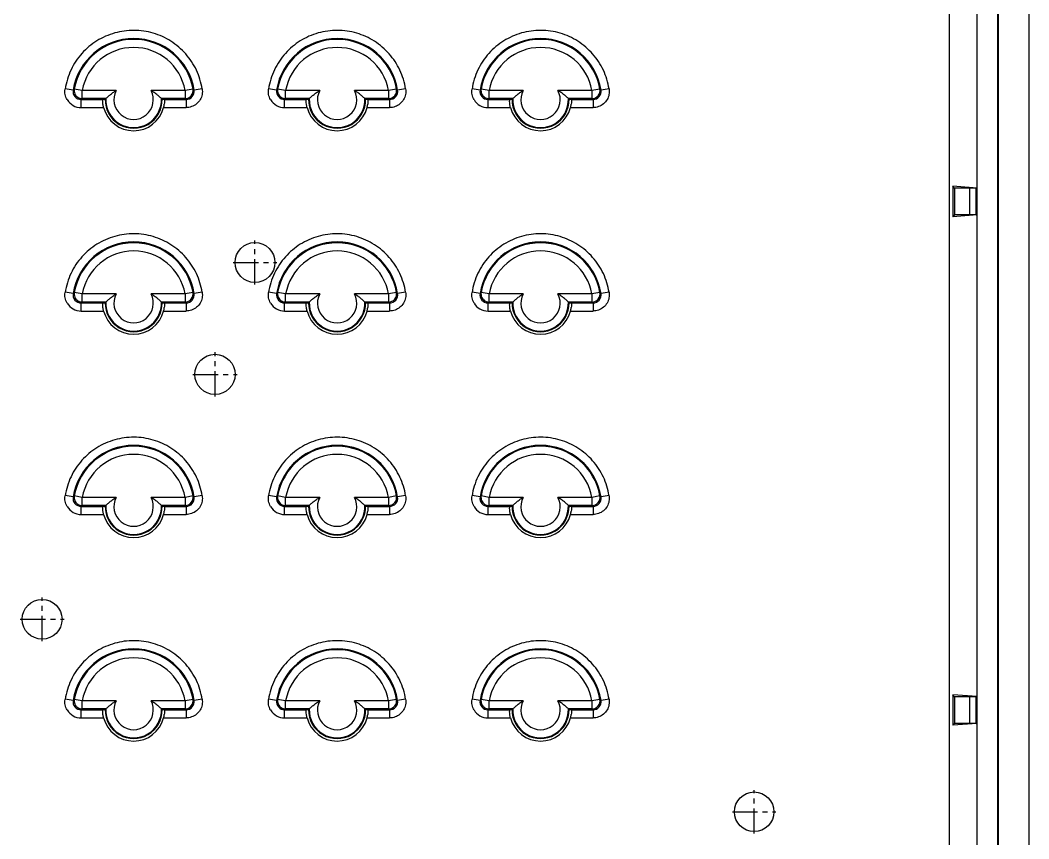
# Model space of a CAD drawing. Header units: millimetres. Extents: x 2151 to 2806, y 681 to 1136.
# Drawn here: x 2669.89 to 2719.46, y 878.27 to 918.51 of the extents above; entities that cross this region are included whole.
import ezdxf

# ---------------------------------------------------------------- set-up
doc = ezdxf.new("R2010")
doc.units = ezdxf.units.MM
doc.linetypes.add('CENTER', pattern=[50.8, 31.75, -6.35, 6.35, -6.35])

msp = doc.modelspace()

# ---------------------------------------------------------------- linework, layer by layer
at = {"color": 7, "linetype": 'Continuous'}
for p, q in [((2717.921, 929.6), (2717.921, 809.592)), ((2717.961, 929.6), (2717.961, 809.592)), ((2719.463, 929.603), (2719.463, 809.589)), ((2716.921, 871.493), (2716.921, 929.56)), ((2715.547, 928.186), (2715.547, 871.596)), ((2672.489, 915.072), (2672.094, 915.136)), ((2672.934, 915.052), (2672.541, 915.123)), ((2674.608, 915.052), (2672.934, 915.052)), ((2672.934, 914.652), (2672.934, 915.052)), ((2677.99, 915.052), (2676.317, 915.052)), ((2678.385, 915.123), (2677.991, 915.052)), ((2677.991, 915.052), (2677.991, 914.652)), ((2678.831, 915.136), (2678.437, 915.072)), ((2682.489, 915.072), (2682.094, 915.136)), ((2682.934, 915.052), (2682.541, 915.123)), ((2684.608, 915.052), (2682.934, 915.052)), ((2682.934, 914.652), (2682.934, 915.052)), ((2687.99, 915.052), (2686.317, 915.052)), ((2688.385, 915.123), (2687.991, 915.052)), ((2687.991, 915.052), (2687.991, 914.652)), ((2688.831, 915.136), (2688.437, 915.072)), ((2692.489, 915.072), (2692.094, 915.136)), ((2692.934, 915.052), (2692.541, 915.123)), ((2694.608, 915.052), (2692.934, 915.052)), ((2692.934, 914.652), (2692.934, 915.052)), ((2697.99, 915.052), (2696.317, 915.052)), ((2698.385, 915.123), (2697.991, 915.052)), ((2697.991, 915.052), (2697.991, 914.652)), ((2698.831, 915.136), (2698.437, 915.072)), ((2672.883, 914.609), (2673.952, 914.609)), ((2672.883, 914.21), (2672.883, 914.609)), ((2672.883, 914.21), (2673.988, 914.21)), ((2674.096, 914.652), (2672.934, 914.652)), ((2673.963, 914.62), (2674.063, 914.62)), ((2677.991, 914.652), (2676.83, 914.652)), ((2676.862, 914.62), (2676.962, 914.62)), ((2676.937, 914.21), (2678.042, 914.21)), ((2676.974, 914.609), (2678.042, 914.609)), ((2678.042, 914.609), (2678.042, 914.21)), ((2682.883, 914.609), (2683.952, 914.609)), ((2682.883, 914.21), (2682.883, 914.609)), ((2682.883, 914.21), (2683.988, 914.21)), ((2684.096, 914.652), (2682.934, 914.652)), ((2683.963, 914.62), (2684.063, 914.62)), ((2687.991, 914.652), (2686.83, 914.652)), ((2686.862, 914.62), (2686.962, 914.62)), ((2686.937, 914.21), (2688.042, 914.21)), ((2686.974, 914.609), (2688.042, 914.609)), ((2688.042, 914.609), (2688.042, 914.21)), ((2692.883, 914.609), (2693.952, 914.609)), ((2692.883, 914.21), (2692.883, 914.609)), ((2692.883, 914.21), (2693.988, 914.21)), ((2694.096, 914.652), (2692.934, 914.652)), ((2693.963, 914.62), (2694.063, 914.62)), ((2697.991, 914.652), (2696.83, 914.652)), ((2696.862, 914.62), (2696.962, 914.62)), ((2696.937, 914.21), (2698.042, 914.21)), ((2696.974, 914.609), (2698.042, 914.609)), ((2698.042, 914.609), (2698.042, 914.21)), ((2716.921, 910.256), (2715.721, 910.346)), ((2715.721, 910.346), (2715.721, 908.846)), ((2715.814, 910.253), (2715.721, 910.346)), ((2716.876, 910.254), (2715.814, 910.253)), ((2715.814, 910.253), (2715.814, 908.939)), ((2716.561, 908.939), (2716.561, 910.253)), ((2716.876, 910.254), (2716.921, 910.256)), ((2716.876, 908.938), (2716.876, 910.254)), ((2715.814, 908.939), (2715.721, 908.846)), ((2716.921, 908.936), (2715.721, 908.846)), ((2716.876, 908.938), (2715.814, 908.939)), ((2716.876, 908.938), (2716.921, 908.936)), ((2672.489, 905.072), (2672.094, 905.136)), ((2672.934, 905.052), (2672.541, 905.123)), ((2674.608, 905.052), (2672.934, 905.052)), ((2672.934, 904.652), (2672.934, 905.052)), ((2677.99, 905.052), (2676.317, 905.052)), ((2678.385, 905.123), (2677.991, 905.052)), ((2677.991, 905.052), (2677.991, 904.652)), ((2678.831, 905.136), (2678.437, 905.072)), ((2682.489, 905.072), (2682.094, 905.136)), ((2682.934, 905.052), (2682.541, 905.123)), ((2684.608, 905.052), (2682.934, 905.052)), ((2682.934, 904.652), (2682.934, 905.052)), ((2687.99, 905.052), (2686.317, 905.052)), ((2688.385, 905.123), (2687.991, 905.052)), ((2687.991, 905.052), (2687.991, 904.652)), ((2688.831, 905.136), (2688.437, 905.072)), ((2692.489, 905.072), (2692.094, 905.136)), ((2692.934, 905.052), (2692.541, 905.123)), ((2694.608, 905.052), (2692.934, 905.052)), ((2692.934, 904.652), (2692.934, 905.052)), ((2697.99, 905.052), (2696.317, 905.052)), ((2698.385, 905.123), (2697.991, 905.052)), ((2697.991, 905.052), (2697.991, 904.652)), ((2698.831, 905.136), (2698.437, 905.072)), ((2672.883, 904.609), (2673.952, 904.609)), ((2672.883, 904.21), (2672.883, 904.609)), ((2674.096, 904.652), (2672.934, 904.652)), ((2673.963, 904.62), (2674.063, 904.62)), ((2677.991, 904.652), (2676.83, 904.652)), ((2676.862, 904.62), (2676.962, 904.62)), ((2676.974, 904.609), (2678.042, 904.609)), ((2678.042, 904.609), (2678.042, 904.21)), ((2682.883, 904.609), (2683.952, 904.609)), ((2682.883, 904.21), (2682.883, 904.609)), ((2684.096, 904.652), (2682.934, 904.652)), ((2683.963, 904.62), (2684.063, 904.62)), ((2687.991, 904.652), (2686.83, 904.652)), ((2686.862, 904.62), (2686.962, 904.62)), ((2686.974, 904.609), (2688.042, 904.609)), ((2688.042, 904.609), (2688.042, 904.21)), ((2692.883, 904.609), (2693.952, 904.609)), ((2692.883, 904.21), (2692.883, 904.609)), ((2694.096, 904.652), (2692.934, 904.652)), ((2693.963, 904.62), (2694.063, 904.62)), ((2697.991, 904.652), (2696.83, 904.652)), ((2696.862, 904.62), (2696.962, 904.62)), ((2696.974, 904.609), (2698.042, 904.609)), ((2698.042, 904.609), (2698.042, 904.21)), ((2672.883, 904.21), (2673.988, 904.21)), ((2676.937, 904.21), (2678.042, 904.21)), ((2682.883, 904.21), (2683.988, 904.21)), ((2686.937, 904.21), (2688.042, 904.21)), ((2692.883, 904.21), (2693.988, 904.21)), ((2696.937, 904.21), (2698.042, 904.21)), ((2672.489, 895.072), (2672.094, 895.136)), ((2672.934, 895.052), (2672.541, 895.123)), ((2674.608, 895.052), (2672.934, 895.052)), ((2672.934, 894.652), (2672.934, 895.052)), ((2677.99, 895.052), (2676.317, 895.052)), ((2678.385, 895.123), (2677.991, 895.052)), ((2677.991, 895.052), (2677.991, 894.652)), ((2678.831, 895.136), (2678.437, 895.072)), ((2682.489, 895.072), (2682.094, 895.136)), ((2682.934, 895.052), (2682.541, 895.123)), ((2684.608, 895.052), (2682.934, 895.052)), ((2682.934, 894.652), (2682.934, 895.052)), ((2687.99, 895.052), (2686.317, 895.052)), ((2688.385, 895.123), (2687.991, 895.052)), ((2687.991, 895.052), (2687.991, 894.652)), ((2688.831, 895.136), (2688.437, 895.072)), ((2692.489, 895.072), (2692.094, 895.136)), ((2692.934, 895.052), (2692.541, 895.123)), ((2694.608, 895.052), (2692.934, 895.052)), ((2692.934, 894.652), (2692.934, 895.052)), ((2697.99, 895.052), (2696.317, 895.052)), ((2698.385, 895.123), (2697.991, 895.052)), ((2697.991, 895.052), (2697.991, 894.652)), ((2698.831, 895.136), (2698.437, 895.072)), ((2672.883, 894.609), (2673.952, 894.609)), ((2672.883, 894.21), (2672.883, 894.609)), ((2674.096, 894.652), (2672.934, 894.652)), ((2673.963, 894.62), (2674.063, 894.62)), ((2677.991, 894.652), (2676.83, 894.652)), ((2676.862, 894.62), (2676.962, 894.62)), ((2676.974, 894.609), (2678.042, 894.609)), ((2678.042, 894.609), (2678.042, 894.21)), ((2682.883, 894.609), (2683.952, 894.609)), ((2682.883, 894.21), (2682.883, 894.609)), ((2684.096, 894.652), (2682.934, 894.652)), ((2683.963, 894.62), (2684.063, 894.62)), ((2687.991, 894.652), (2686.83, 894.652)), ((2686.862, 894.62), (2686.962, 894.62)), ((2686.974, 894.609), (2688.042, 894.609)), ((2688.042, 894.609), (2688.042, 894.21)), ((2692.883, 894.609), (2693.952, 894.609)), ((2692.883, 894.21), (2692.883, 894.609)), ((2694.096, 894.652), (2692.934, 894.652)), ((2693.963, 894.62), (2694.063, 894.62)), ((2697.991, 894.652), (2696.83, 894.652)), ((2696.862, 894.62), (2696.962, 894.62)), ((2696.974, 894.609), (2698.042, 894.609)), ((2698.042, 894.609), (2698.042, 894.21)), ((2672.883, 894.21), (2673.988, 894.21)), ((2676.937, 894.21), (2678.042, 894.21)), ((2682.883, 894.21), (2683.988, 894.21)), ((2686.937, 894.21), (2688.042, 894.21)), ((2692.883, 894.21), (2693.988, 894.21)), ((2696.937, 894.21), (2698.042, 894.21)), ((2672.489, 885.072), (2672.094, 885.136)), ((2672.934, 885.052), (2672.541, 885.123)), ((2674.608, 885.052), (2672.934, 885.052)), ((2672.934, 884.652), (2672.934, 885.052)), ((2677.99, 885.052), (2676.317, 885.052)), ((2678.385, 885.123), (2677.991, 885.052)), ((2677.991, 885.052), (2677.991, 884.652)), ((2678.831, 885.136), (2678.437, 885.072)), ((2682.489, 885.072), (2682.094, 885.136)), ((2682.934, 885.052), (2682.541, 885.123)), ((2684.608, 885.052), (2682.934, 885.052)), ((2682.934, 884.652), (2682.934, 885.052)), ((2687.99, 885.052), (2686.317, 885.052)), ((2688.385, 885.123), (2687.991, 885.052)), ((2687.991, 885.052), (2687.991, 884.652)), ((2688.831, 885.136), (2688.437, 885.072)), ((2692.489, 885.072), (2692.094, 885.136)), ((2692.934, 885.052), (2692.541, 885.123)), ((2694.608, 885.052), (2692.934, 885.052)), ((2692.934, 884.652), (2692.934, 885.052)), ((2697.99, 885.052), (2696.317, 885.052)), ((2698.385, 885.123), (2697.991, 885.052)), ((2697.991, 885.052), (2697.991, 884.652)), ((2698.831, 885.136), (2698.437, 885.072)), ((2716.921, 885.256), (2715.721, 885.346)), ((2715.814, 885.253), (2715.721, 885.346)), ((2715.721, 885.346), (2715.721, 883.846)), ((2716.876, 885.254), (2715.814, 885.253)), ((2715.814, 885.253), (2715.814, 883.939)), ((2716.561, 883.939), (2716.561, 885.253)), ((2716.876, 885.254), (2716.921, 885.256)), ((2716.876, 883.938), (2716.876, 885.254)), ((2672.883, 884.609), (2673.952, 884.609)), ((2672.883, 884.21), (2672.883, 884.609)), ((2674.096, 884.652), (2672.934, 884.652)), ((2673.963, 884.62), (2674.063, 884.62)), ((2677.991, 884.652), (2676.83, 884.652)), ((2676.862, 884.62), (2676.962, 884.62)), ((2676.974, 884.609), (2678.042, 884.609)), ((2678.042, 884.609), (2678.042, 884.21)), ((2682.883, 884.609), (2683.952, 884.609)), ((2682.883, 884.21), (2682.883, 884.609)), ((2684.096, 884.652), (2682.934, 884.652)), ((2683.963, 884.62), (2684.063, 884.62)), ((2687.991, 884.652), (2686.83, 884.652)), ((2686.862, 884.62), (2686.962, 884.62)), ((2686.974, 884.609), (2688.042, 884.609)), ((2688.042, 884.609), (2688.042, 884.21)), ((2692.883, 884.609), (2693.952, 884.609)), ((2692.883, 884.21), (2692.883, 884.609)), ((2694.096, 884.652), (2692.934, 884.652)), ((2693.963, 884.62), (2694.063, 884.62)), ((2697.991, 884.652), (2696.83, 884.652)), ((2696.862, 884.62), (2696.962, 884.62)), ((2696.974, 884.609), (2698.042, 884.609)), ((2698.042, 884.609), (2698.042, 884.21)), ((2672.883, 884.21), (2673.988, 884.21)), ((2676.937, 884.21), (2678.042, 884.21)), ((2682.883, 884.21), (2683.988, 884.21)), ((2686.937, 884.21), (2688.042, 884.21)), ((2692.883, 884.21), (2693.988, 884.21)), ((2696.937, 884.21), (2698.042, 884.21)), ((2715.814, 883.939), (2715.721, 883.846)), ((2716.921, 883.936), (2715.721, 883.846)), ((2716.876, 883.938), (2715.814, 883.939)), ((2716.876, 883.938), (2716.921, 883.936))]:
    msp.add_line(p, q, dxfattribs=at)
at = {"color": 1, "linetype": 'CENTER', "ltscale": 0.039162}
for p, q in [((2681.427, 905.519), (2681.427, 907.673)), ((2680.35, 906.596), (2682.504, 906.596)), ((2679.463, 900.007), (2679.463, 902.184)), ((2678.374, 901.096), (2680.551, 901.096)), ((2670.963, 887.983), (2670.963, 890.137)), ((2669.886, 889.06), (2672.04, 889.06))]:
    msp.add_line(p, q, dxfattribs=at)
at = {"color": 1, "linetype": 'CENTER', "ltscale": 0.038953}
for p, q in [((2705.963, 878.525), (2705.963, 880.667)), ((2704.891, 879.596), (2707.034, 879.596))]:
    msp.add_line(p, q, dxfattribs=at)
at = {"color": 7, "linetype": 'Continuous'}
for centre, radius in [((2681.427, 906.596), 0.979), ((2670.963, 889.06), 0.979), ((2705.963, 879.596), 0.974)]:
    msp.add_circle(centre, radius, dxfattribs=at)
at = {"color": 3, "linetype": 'Continuous'}
msp.add_circle((2679.463, 901.096), 0.99, dxfattribs=at)
at = {"color": 7, "linetype": 'Continuous'}
for centre, radius, start, end in [((2675.463, 914.596), 3.012, 9.1024, 170.8976), ((2675.463, 914.596), 2.969, 10.2257, 169.7742), ((2685.463, 914.596), 3.012, 9.1024, 170.8976), ((2685.463, 914.596), 2.969, 10.2257, 169.7742), ((2695.463, 914.596), 3.012, 9.1024, 170.8976), ((2695.463, 914.596), 2.969, 10.2257, 169.7742), ((2675.463, 914.596), 2.569, 10.2285, 169.7732), ((2685.463, 914.596), 2.569, 10.2285, 169.7732), ((2695.463, 914.596), 2.569, 10.2285, 169.7732), ((2672.882, 915.008), 0.399, 170.8764, 270.1536), ((2678.009, 909.44), 7.887, 133.8931, 134.4208), ((2675.463, 914.596), 0.968, 151.8984, 28.1016), ((2677.99, 915.053), 0.4, 270.104, 10.1219), ((2678.043, 915.008), 0.399, 269.8554, 9.2464), ((2673.092, 909.62), 7.635, 45.5712, 46.1163), ((2682.882, 915.008), 0.399, 170.8764, 270.1536), ((2688.009, 909.44), 7.887, 133.8931, 134.4208), ((2685.463, 914.596), 0.968, 151.8984, 28.1016), ((2687.99, 915.053), 0.4, 270.104, 10.1219), ((2688.043, 915.008), 0.399, 269.8554, 9.2464), ((2683.092, 909.62), 7.635, 45.5712, 46.1163), ((2692.882, 915.008), 0.399, 170.8764, 270.1536), ((2698.009, 909.44), 7.887, 133.8931, 134.4208), ((2695.463, 914.596), 0.968, 151.8984, 28.1016), ((2697.99, 915.053), 0.4, 270.104, 10.1219), ((2698.043, 915.008), 0.399, 269.8554, 9.2464), ((2693.092, 909.62), 7.635, 45.5712, 46.1163), ((2672.884, 915.01), 0.8, 210.5744, 269.9782), ((2675.463, 914.596), 1.524, 194.6781, 345.3219), ((2675.463, 914.596), 1.4, 178.9995, 1.0005), ((2675.463, 914.596), 1.368, 177.6389, 2.3611), ((2675.662, 914.545), 1.319, 345.2528, 352.688), ((2673.995, 911.604), 4.232, 45.2554, 45.4667), ((2673.529, 909.316), 6.956, 49.555, 50.1025), ((2682.884, 915.01), 0.8, 210.5744, 269.9782), ((2685.463, 914.596), 1.524, 194.6781, 345.3219), ((2685.463, 914.596), 1.4, 178.9995, 1.0005), ((2685.463, 914.596), 1.368, 177.6389, 2.3611), ((2685.662, 914.545), 1.319, 345.2528, 352.688), ((2683.995, 911.604), 4.232, 45.2554, 45.4667), ((2683.529, 909.316), 6.956, 49.555, 50.1025), ((2692.884, 915.01), 0.801, 210.5741, 269.9815), ((2695.463, 914.596), 1.524, 194.6781, 345.3219), ((2695.463, 914.596), 1.4, 178.9995, 1.0005), ((2695.463, 914.596), 1.368, 177.6389, 2.3611), ((2695.662, 914.545), 1.319, 345.2528, 352.688), ((2693.995, 911.604), 4.232, 45.2554, 45.4667), ((2693.529, 909.316), 6.956, 49.555, 50.1025), ((2675.463, 904.596), 3.012, 9.1024, 170.8976), ((2675.463, 904.596), 2.969, 10.2257, 169.7742), ((2685.463, 904.596), 3.012, 9.1024, 170.8976), ((2685.463, 904.596), 2.969, 10.2257, 169.7742), ((2695.463, 904.596), 3.012, 9.1024, 170.8976), ((2695.463, 904.596), 2.969, 10.2257, 169.7742), ((2675.463, 904.596), 2.569, 10.2285, 169.7732), ((2685.463, 904.596), 2.569, 10.2285, 169.7732), ((2695.463, 904.596), 2.569, 10.2285, 169.7732), ((2672.882, 905.008), 0.399, 170.8764, 270.1536), ((2678.009, 899.44), 7.887, 133.8931, 134.4208), ((2675.463, 904.596), 0.968, 151.8984, 28.1016), ((2677.99, 905.053), 0.4, 270.104, 10.1219), ((2678.043, 905.008), 0.399, 269.8554, 9.2464), ((2673.092, 899.62), 7.635, 45.5712, 46.1163), ((2682.882, 905.008), 0.399, 170.8764, 270.1536), ((2688.009, 899.44), 7.887, 133.8931, 134.4208), ((2685.463, 904.596), 0.968, 151.8984, 28.1016), ((2687.99, 905.053), 0.4, 270.104, 10.1219), ((2688.043, 905.008), 0.399, 269.8554, 9.2464), ((2683.092, 899.62), 7.635, 45.5712, 46.1163), ((2692.882, 905.008), 0.399, 170.8764, 270.1536), ((2698.009, 899.44), 7.887, 133.8931, 134.4208), ((2695.463, 904.596), 0.968, 151.8984, 28.1016), ((2697.99, 905.053), 0.4, 270.104, 10.1219), ((2698.043, 905.008), 0.399, 269.8554, 9.2464), ((2693.092, 899.62), 7.635, 45.5712, 46.1163), ((2672.884, 905.01), 0.8, 210.5744, 269.9782), ((2675.463, 904.596), 1.4, 178.9995, 1.0005), ((2675.463, 904.596), 1.368, 177.6389, 2.3611), ((2675.662, 904.545), 1.319, 345.2528, 352.688), ((2673.995, 901.604), 4.232, 45.2554, 45.4667), ((2673.529, 899.316), 6.956, 49.555, 50.1025), ((2682.884, 905.01), 0.8, 210.5744, 269.9782), ((2685.463, 904.596), 1.4, 178.9995, 1.0005), ((2685.463, 904.596), 1.368, 177.6389, 2.3611), ((2685.662, 904.545), 1.319, 345.2528, 352.688), ((2683.995, 901.604), 4.232, 45.2554, 45.4667), ((2683.529, 899.316), 6.956, 49.555, 50.1025), ((2692.884, 905.01), 0.801, 210.5741, 269.9815), ((2695.463, 904.596), 1.4, 178.9995, 1.0005), ((2695.463, 904.596), 1.368, 177.6389, 2.3611), ((2695.662, 904.545), 1.319, 345.2528, 352.688), ((2693.995, 901.604), 4.232, 45.2554, 45.4667), ((2693.529, 899.316), 6.956, 49.555, 50.1025), ((2675.463, 904.596), 1.524, 194.6781, 345.3219), ((2685.463, 904.596), 1.524, 194.6781, 345.3219), ((2695.463, 904.596), 1.524, 194.6781, 345.3219), ((2675.463, 894.596), 3.012, 9.1024, 170.8976), ((2675.463, 894.596), 2.969, 10.2257, 169.7742), ((2685.463, 894.596), 3.012, 9.1024, 170.8976), ((2685.463, 894.596), 2.969, 10.2257, 169.7742), ((2695.463, 894.596), 3.012, 9.1024, 170.8976), ((2695.463, 894.596), 2.969, 10.2257, 169.7742), ((2675.463, 894.596), 2.569, 10.2285, 169.7732), ((2685.463, 894.596), 2.569, 10.2285, 169.7732), ((2695.463, 894.596), 2.569, 10.2285, 169.7732), ((2672.882, 895.008), 0.399, 170.8764, 270.1536), ((2678.009, 889.44), 7.887, 133.8931, 134.4208), ((2675.463, 894.596), 0.968, 151.8984, 28.1016), ((2677.99, 895.053), 0.4, 270.104, 10.1219), ((2678.043, 895.008), 0.399, 269.8554, 9.2464), ((2673.092, 889.62), 7.635, 45.5712, 46.1163), ((2682.882, 895.008), 0.399, 170.8764, 270.1536), ((2688.009, 889.44), 7.887, 133.8931, 134.4208), ((2685.463, 894.596), 0.968, 151.8984, 28.1016), ((2687.99, 895.053), 0.4, 270.104, 10.1219), ((2688.043, 895.008), 0.399, 269.8554, 9.2464), ((2683.092, 889.62), 7.635, 45.5712, 46.1163), ((2692.882, 895.008), 0.399, 170.8764, 270.1536), ((2698.009, 889.44), 7.887, 133.8931, 134.4208), ((2695.463, 894.596), 0.968, 151.8984, 28.1016), ((2697.99, 895.053), 0.4, 270.104, 10.1219), ((2698.043, 895.008), 0.399, 269.8554, 9.2464), ((2693.092, 889.62), 7.635, 45.5712, 46.1163), ((2672.884, 895.01), 0.8, 210.5744, 269.9782), ((2675.463, 894.596), 1.4, 178.9995, 1.0005), ((2675.463, 894.596), 1.368, 177.6389, 2.3611), ((2675.662, 894.545), 1.319, 345.2528, 352.688), ((2673.995, 891.604), 4.232, 45.2554, 45.4667), ((2673.529, 889.316), 6.956, 49.555, 50.1025), ((2682.884, 895.01), 0.8, 210.5744, 269.9782), ((2685.463, 894.596), 1.4, 178.9995, 1.0005), ((2685.463, 894.596), 1.368, 177.6389, 2.3611), ((2685.662, 894.545), 1.319, 345.2528, 352.688), ((2683.995, 891.604), 4.232, 45.2554, 45.4667), ((2683.529, 889.316), 6.956, 49.555, 50.1025), ((2692.884, 895.01), 0.801, 210.5741, 269.9815), ((2695.463, 894.596), 1.4, 178.9995, 1.0005), ((2695.463, 894.596), 1.368, 177.6389, 2.3611), ((2695.662, 894.545), 1.319, 345.2528, 352.688), ((2693.995, 891.604), 4.232, 45.2554, 45.4667), ((2693.529, 889.316), 6.956, 49.555, 50.1025), ((2675.463, 894.596), 1.524, 194.6781, 345.3219), ((2685.463, 894.596), 1.524, 194.6781, 345.3219), ((2695.463, 894.596), 1.524, 194.6781, 345.3219), ((2675.463, 884.596), 3.012, 9.1024, 170.8976), ((2675.463, 884.596), 2.969, 10.2257, 169.7742), ((2685.463, 884.596), 3.012, 9.1024, 170.8976), ((2685.463, 884.596), 2.969, 10.2257, 169.7742), ((2695.463, 884.596), 3.012, 9.1024, 170.8976), ((2695.463, 884.596), 2.969, 10.2257, 169.7742), ((2675.463, 884.596), 2.569, 10.2285, 169.7732), ((2685.463, 884.596), 2.569, 10.2285, 169.7732), ((2695.463, 884.596), 2.569, 10.2285, 169.7732), ((2672.882, 885.008), 0.399, 170.8764, 270.1536), ((2678.009, 879.44), 7.887, 133.8931, 134.4208), ((2675.463, 884.596), 0.968, 151.8984, 28.1016), ((2677.99, 885.053), 0.4, 270.104, 10.1219), ((2678.043, 885.008), 0.399, 269.8554, 9.2464), ((2673.092, 879.62), 7.635, 45.5712, 46.1163), ((2682.882, 885.008), 0.399, 170.8764, 270.1536), ((2688.009, 879.44), 7.887, 133.8931, 134.4208), ((2685.463, 884.596), 0.968, 151.8984, 28.1016), ((2687.99, 885.053), 0.4, 270.104, 10.1219), ((2688.043, 885.008), 0.399, 269.8554, 9.2464), ((2683.092, 879.62), 7.635, 45.5712, 46.1163), ((2692.882, 885.008), 0.399, 170.8764, 270.1536), ((2698.009, 879.44), 7.887, 133.8931, 134.4208), ((2695.463, 884.596), 0.968, 151.8984, 28.1016), ((2697.99, 885.053), 0.4, 270.104, 10.1219), ((2698.043, 885.008), 0.399, 269.8554, 9.2464), ((2693.092, 879.62), 7.635, 45.5712, 46.1163), ((2672.884, 885.01), 0.8, 210.5744, 269.9782), ((2675.463, 884.596), 1.4, 178.9995, 1.0005), ((2675.463, 884.596), 1.368, 177.6389, 2.3611), ((2673.995, 881.604), 4.232, 45.2554, 45.4667), ((2673.529, 879.316), 6.956, 49.555, 50.1025), ((2682.884, 885.01), 0.8, 210.5744, 269.9782), ((2685.463, 884.596), 1.4, 178.9995, 1.0005), ((2685.463, 884.596), 1.368, 177.6389, 2.3611), ((2683.995, 881.604), 4.232, 45.2554, 45.4667), ((2683.529, 879.316), 6.956, 49.555, 50.1025), ((2692.884, 885.01), 0.801, 210.5741, 269.9815), ((2695.463, 884.596), 1.4, 178.9995, 1.0005), ((2695.463, 884.596), 1.368, 177.6389, 2.3611), ((2693.995, 881.604), 4.232, 45.2554, 45.4667), ((2693.529, 879.316), 6.956, 49.555, 50.1025), ((2675.463, 884.596), 1.524, 194.6781, 345.3219), ((2675.662, 884.545), 1.319, 345.2528, 352.688), ((2685.463, 884.596), 1.524, 194.6781, 345.3219), ((2685.662, 884.545), 1.319, 345.2528, 352.688), ((2695.463, 884.596), 1.524, 194.6781, 345.3219), ((2695.662, 884.545), 1.319, 345.2528, 352.688)]:
    msp.add_arc(centre, radius, start, end, dxfattribs=at)
for points, start_tangent, end_tangent in [([(2678.831, 915.133), (2678.549, 916.05), (2678.024, 916.85), (2677.297, 917.472), (2676.426, 917.869), (2675.479, 918.007), (2674.531, 917.878), (2673.656, 917.49), (2672.924, 916.875), (2672.385, 916.069), (2672.094, 915.121)], (-0.1582, 0.987407), (-0.1582, -0.987407)), ([(2688.831, 915.133), (2688.549, 916.05), (2688.024, 916.85), (2687.297, 917.472), (2686.426, 917.869), (2685.479, 918.007), (2684.531, 917.878), (2683.656, 917.49), (2682.924, 916.875), (2682.385, 916.069), (2682.094, 915.121)], (-0.1582, 0.987407), (-0.1582, -0.987407)), ([(2698.831, 915.133), (2698.549, 916.05), (2698.024, 916.85), (2697.297, 917.472), (2696.426, 917.869), (2695.479, 918.007), (2694.531, 917.878), (2693.656, 917.49), (2692.924, 916.875), (2692.385, 916.069), (2692.094, 915.121)], (-0.1582, 0.987407), (-0.1582, -0.987407)), ([(2672.195, 914.603), (2672.098, 914.86), (2672.094, 915.121)], (-0.508455, 0.861088), (0.158023, 0.987435)), ([(2672.541, 915.123), (2672.567, 914.895), (2672.628, 914.796)], (-0.179302, -0.983794), (0.641293, -0.767296)), ([(2672.628, 914.796), (2672.714, 914.719), (2672.934, 914.652)], (0.641293, -0.767296), (0.999989, -0.004602)), ([(2674.096, 914.652), (2674.161, 914.713), (2674.29, 914.826), (2674.446, 914.945), (2674.608, 915.052)], (0.721525, 0.692388), (0.857623, 0.514278)), ([(2676.83, 914.652), (2676.764, 914.713), (2676.635, 914.826), (2676.479, 914.945), (2676.317, 915.052)], (-0.721525, 0.692388), (-0.857623, 0.514278)), ([(2678.831, 915.133), (2678.827, 914.86), (2678.731, 914.603), (2678.551, 914.393), (2678.313, 914.257), (2678.042, 914.21)], (0.158024, -0.987435), (-1, -0.000075)), ([(2682.195, 914.603), (2682.098, 914.86), (2682.094, 915.121)], (-0.508455, 0.861088), (0.158023, 0.987435)), ([(2682.541, 915.123), (2682.567, 914.895), (2682.628, 914.796)], (-0.179302, -0.983794), (0.641293, -0.767296)), ([(2682.628, 914.796), (2682.714, 914.719), (2682.934, 914.652)], (0.641293, -0.767296), (0.999989, -0.004602)), ([(2684.096, 914.652), (2684.161, 914.713), (2684.29, 914.826), (2684.446, 914.945), (2684.608, 915.052)], (0.721525, 0.692388), (0.857623, 0.514278)), ([(2686.83, 914.652), (2686.764, 914.713), (2686.635, 914.826), (2686.479, 914.945), (2686.317, 915.052)], (-0.721525, 0.692388), (-0.857623, 0.514278)), ([(2688.831, 915.133), (2688.827, 914.86), (2688.731, 914.603), (2688.551, 914.393), (2688.313, 914.257), (2688.042, 914.21)], (0.158024, -0.987435), (-1, -0.000075)), ([(2692.195, 914.603), (2692.098, 914.86), (2692.094, 915.121)], (-0.508454, 0.861089), (0.158023, 0.987435)), ([(2692.541, 915.123), (2692.567, 914.895), (2692.628, 914.796)], (-0.179302, -0.983794), (0.641293, -0.767296)), ([(2692.628, 914.796), (2692.714, 914.719), (2692.934, 914.652)], (0.641293, -0.767296), (0.999989, -0.004602)), ([(2694.096, 914.652), (2694.161, 914.713), (2694.29, 914.826), (2694.446, 914.945), (2694.608, 915.052)], (0.721525, 0.692388), (0.857623, 0.514278)), ([(2696.83, 914.652), (2696.764, 914.713), (2696.635, 914.826), (2696.479, 914.945), (2696.317, 915.052)], (-0.721525, 0.692388), (-0.857623, 0.514278)), ([(2698.831, 915.133), (2698.827, 914.86), (2698.731, 914.603), (2698.551, 914.393), (2698.313, 914.257), (2698.042, 914.21)], (0.158024, -0.987435), (-1, -0.000075)), ([(2673.988, 914.21), (2673.955, 914.377), (2673.945, 914.515), (2673.949, 914.596)], (-0.253388, 0.967365), (0.12877, 0.991674)), ([(2673.949, 914.596), (2673.952, 914.609)], (0.12877, 0.991674), (0.710254, 0.703945)), ([(2676.977, 914.596), (2676.98, 914.515), (2676.97, 914.377)], (0.12877, -0.991674), (-0.125954, -0.992036)), ([(2683.988, 914.21), (2683.955, 914.377), (2683.945, 914.515), (2683.949, 914.596)], (-0.253388, 0.967365), (0.12877, 0.991674)), ([(2683.949, 914.596), (2683.952, 914.609)], (0.12877, 0.991674), (0.710254, 0.703945)), ([(2686.977, 914.596), (2686.98, 914.515), (2686.97, 914.377)], (0.12877, -0.991674), (-0.125954, -0.992036)), ([(2693.988, 914.21), (2693.955, 914.377), (2693.945, 914.515), (2693.949, 914.596)], (-0.253388, 0.967365), (0.12877, 0.991674)), ([(2693.949, 914.596), (2693.952, 914.609)], (0.12877, 0.991674), (0.710254, 0.703945)), ([(2696.977, 914.596), (2696.98, 914.515), (2696.97, 914.377)], (0.12877, -0.991674), (-0.125955, -0.992036)), ([(2678.831, 905.133), (2678.549, 906.05), (2678.024, 906.85), (2677.297, 907.472), (2676.426, 907.869), (2675.479, 908.007), (2674.531, 907.878), (2673.656, 907.49), (2672.924, 906.875), (2672.385, 906.069), (2672.094, 905.121)], (-0.1582, 0.987407), (-0.1582, -0.987407)), ([(2688.831, 905.133), (2688.549, 906.05), (2688.024, 906.85), (2687.297, 907.472), (2686.426, 907.869), (2685.479, 908.007), (2684.531, 907.878), (2683.656, 907.49), (2682.924, 906.875), (2682.385, 906.069), (2682.094, 905.121)], (-0.1582, 0.987407), (-0.1582, -0.987407)), ([(2698.831, 905.133), (2698.549, 906.05), (2698.024, 906.85), (2697.297, 907.472), (2696.426, 907.869), (2695.479, 908.007), (2694.531, 907.878), (2693.656, 907.49), (2692.924, 906.875), (2692.385, 906.069), (2692.094, 905.121)], (-0.1582, 0.987407), (-0.1582, -0.987407)), ([(2672.195, 904.603), (2672.098, 904.86), (2672.094, 905.121)], (-0.508455, 0.861088), (0.158023, 0.987435)), ([(2672.541, 905.123), (2672.567, 904.895), (2672.628, 904.796)], (-0.179302, -0.983794), (0.641293, -0.767296)), ([(2672.628, 904.796), (2672.714, 904.719), (2672.934, 904.652)], (0.641293, -0.767296), (0.999989, -0.004602)), ([(2674.096, 904.652), (2674.161, 904.713), (2674.29, 904.826), (2674.446, 904.945), (2674.608, 905.052)], (0.721525, 0.692388), (0.857623, 0.514278)), ([(2676.83, 904.652), (2676.764, 904.713), (2676.635, 904.826), (2676.479, 904.945), (2676.317, 905.052)], (-0.721525, 0.692388), (-0.857623, 0.514278)), ([(2678.831, 905.133), (2678.827, 904.86), (2678.731, 904.603), (2678.551, 904.393), (2678.313, 904.257), (2678.042, 904.21)], (0.158024, -0.987435), (-1, -0.000075)), ([(2682.195, 904.603), (2682.098, 904.86), (2682.094, 905.121)], (-0.508455, 0.861088), (0.158023, 0.987435)), ([(2682.541, 905.123), (2682.567, 904.895), (2682.628, 904.796)], (-0.179302, -0.983794), (0.641293, -0.767296)), ([(2682.628, 904.796), (2682.714, 904.719), (2682.934, 904.652)], (0.641293, -0.767296), (0.999989, -0.004602)), ([(2684.096, 904.652), (2684.161, 904.713), (2684.29, 904.826), (2684.446, 904.945), (2684.608, 905.052)], (0.721525, 0.692388), (0.857623, 0.514278)), ([(2686.83, 904.652), (2686.764, 904.713), (2686.635, 904.826), (2686.479, 904.945), (2686.317, 905.052)], (-0.721525, 0.692388), (-0.857623, 0.514278)), ([(2688.831, 905.133), (2688.827, 904.86), (2688.731, 904.603), (2688.551, 904.393), (2688.313, 904.257), (2688.042, 904.21)], (0.158024, -0.987435), (-1, -0.000075)), ([(2692.195, 904.603), (2692.098, 904.86), (2692.094, 905.121)], (-0.508454, 0.861089), (0.158023, 0.987435)), ([(2692.541, 905.123), (2692.567, 904.895), (2692.628, 904.796)], (-0.179302, -0.983794), (0.641293, -0.767296)), ([(2692.628, 904.796), (2692.714, 904.719), (2692.934, 904.652)], (0.641293, -0.767296), (0.999989, -0.004602)), ([(2694.096, 904.652), (2694.161, 904.713), (2694.29, 904.826), (2694.446, 904.945), (2694.608, 905.052)], (0.721525, 0.692388), (0.857623, 0.514278)), ([(2696.83, 904.652), (2696.764, 904.713), (2696.635, 904.826), (2696.479, 904.945), (2696.317, 905.052)], (-0.721525, 0.692388), (-0.857623, 0.514278)), ([(2698.831, 905.133), (2698.827, 904.86), (2698.731, 904.603), (2698.551, 904.393), (2698.313, 904.257), (2698.042, 904.21)], (0.158024, -0.987435), (-1, -0.000075)), ([(2673.988, 904.21), (2673.955, 904.377), (2673.945, 904.515), (2673.949, 904.596)], (-0.253388, 0.967365), (0.12877, 0.991674)), ([(2673.949, 904.596), (2673.952, 904.609)], (0.12877, 0.991674), (0.710254, 0.703945)), ([(2676.977, 904.596), (2676.98, 904.515), (2676.97, 904.377)], (0.12877, -0.991674), (-0.125954, -0.992036)), ([(2683.988, 904.21), (2683.955, 904.377), (2683.945, 904.515), (2683.949, 904.596)], (-0.253388, 0.967365), (0.12877, 0.991674)), ([(2683.949, 904.596), (2683.952, 904.609)], (0.12877, 0.991674), (0.710254, 0.703945)), ([(2686.977, 904.596), (2686.98, 904.515), (2686.97, 904.377)], (0.12877, -0.991674), (-0.125954, -0.992036)), ([(2693.988, 904.21), (2693.955, 904.377), (2693.945, 904.515), (2693.949, 904.596)], (-0.253388, 0.967365), (0.12877, 0.991674)), ([(2693.949, 904.596), (2693.952, 904.609)], (0.12877, 0.991674), (0.710254, 0.703945)), ([(2696.977, 904.596), (2696.98, 904.515), (2696.97, 904.377)], (0.12877, -0.991674), (-0.125955, -0.992036)), ([(2678.831, 895.133), (2678.549, 896.05), (2678.024, 896.85), (2677.297, 897.472), (2676.426, 897.869), (2675.479, 898.007), (2674.531, 897.878), (2673.656, 897.49), (2672.924, 896.875), (2672.385, 896.069), (2672.094, 895.121)], (-0.1582, 0.987407), (-0.1582, -0.987407)), ([(2688.831, 895.133), (2688.549, 896.05), (2688.024, 896.85), (2687.297, 897.472), (2686.426, 897.869), (2685.479, 898.007), (2684.531, 897.878), (2683.656, 897.49), (2682.924, 896.875), (2682.385, 896.069), (2682.094, 895.121)], (-0.1582, 0.987407), (-0.1582, -0.987407)), ([(2698.831, 895.133), (2698.549, 896.05), (2698.024, 896.85), (2697.297, 897.472), (2696.426, 897.869), (2695.479, 898.007), (2694.531, 897.878), (2693.656, 897.49), (2692.924, 896.875), (2692.385, 896.069), (2692.094, 895.121)], (-0.1582, 0.987407), (-0.1582, -0.987407)), ([(2672.195, 894.603), (2672.098, 894.86), (2672.094, 895.121)], (-0.508455, 0.861088), (0.158023, 0.987435)), ([(2672.541, 895.123), (2672.567, 894.895), (2672.628, 894.796)], (-0.179302, -0.983794), (0.641293, -0.767296)), ([(2674.096, 894.652), (2674.161, 894.713), (2674.29, 894.826), (2674.446, 894.945), (2674.608, 895.052)], (0.721525, 0.692388), (0.857623, 0.514278)), ([(2676.83, 894.652), (2676.764, 894.713), (2676.635, 894.826), (2676.479, 894.945), (2676.317, 895.052)], (-0.721525, 0.692388), (-0.857623, 0.514278)), ([(2678.831, 895.133), (2678.827, 894.86), (2678.731, 894.603), (2678.551, 894.393), (2678.313, 894.257), (2678.042, 894.21)], (0.158024, -0.987435), (-1, -0.000075)), ([(2682.195, 894.603), (2682.098, 894.86), (2682.094, 895.121)], (-0.508455, 0.861088), (0.158023, 0.987435)), ([(2682.541, 895.123), (2682.567, 894.895), (2682.628, 894.796)], (-0.179302, -0.983794), (0.641293, -0.767296)), ([(2684.096, 894.652), (2684.161, 894.713), (2684.29, 894.826), (2684.446, 894.945), (2684.608, 895.052)], (0.721525, 0.692388), (0.857623, 0.514278)), ([(2686.83, 894.652), (2686.764, 894.713), (2686.635, 894.826), (2686.479, 894.945), (2686.317, 895.052)], (-0.721525, 0.692388), (-0.857623, 0.514278)), ([(2688.831, 895.133), (2688.827, 894.86), (2688.731, 894.603), (2688.551, 894.393), (2688.313, 894.257), (2688.042, 894.21)], (0.158024, -0.987435), (-1, -0.000075)), ([(2692.195, 894.603), (2692.098, 894.86), (2692.094, 895.121)], (-0.508454, 0.861089), (0.158023, 0.987435)), ([(2692.541, 895.123), (2692.567, 894.895), (2692.628, 894.796)], (-0.179302, -0.983794), (0.641293, -0.767296)), ([(2694.096, 894.652), (2694.161, 894.713), (2694.29, 894.826), (2694.446, 894.945), (2694.608, 895.052)], (0.721525, 0.692388), (0.857623, 0.514278)), ([(2696.83, 894.652), (2696.764, 894.713), (2696.635, 894.826), (2696.479, 894.945), (2696.317, 895.052)], (-0.721525, 0.692388), (-0.857623, 0.514278)), ([(2698.831, 895.133), (2698.827, 894.86), (2698.731, 894.603), (2698.551, 894.393), (2698.313, 894.257), (2698.042, 894.21)], (0.158024, -0.987435), (-1, -0.000075)), ([(2672.628, 894.796), (2672.714, 894.719), (2672.934, 894.652)], (0.641293, -0.767296), (0.999989, -0.004602)), ([(2673.988, 894.21), (2673.955, 894.377), (2673.945, 894.515), (2673.949, 894.596)], (-0.253388, 0.967365), (0.12877, 0.991674)), ([(2673.949, 894.596), (2673.952, 894.609)], (0.12877, 0.991674), (0.710254, 0.703945)), ([(2676.977, 894.596), (2676.98, 894.515), (2676.97, 894.377)], (0.12877, -0.991674), (-0.125954, -0.992036)), ([(2682.628, 894.796), (2682.714, 894.719), (2682.934, 894.652)], (0.641293, -0.767296), (0.999989, -0.004602)), ([(2683.988, 894.21), (2683.955, 894.377), (2683.945, 894.515), (2683.949, 894.596)], (-0.253388, 0.967365), (0.12877, 0.991674)), ([(2683.949, 894.596), (2683.952, 894.609)], (0.12877, 0.991674), (0.710254, 0.703945)), ([(2686.977, 894.596), (2686.98, 894.515), (2686.97, 894.377)], (0.12877, -0.991674), (-0.125954, -0.992036)), ([(2692.628, 894.796), (2692.714, 894.719), (2692.934, 894.652)], (0.641293, -0.767296), (0.999989, -0.004602)), ([(2693.988, 894.21), (2693.955, 894.377), (2693.945, 894.515), (2693.949, 894.596)], (-0.253388, 0.967365), (0.12877, 0.991674)), ([(2693.949, 894.596), (2693.952, 894.609)], (0.12877, 0.991674), (0.710254, 0.703945)), ([(2696.977, 894.596), (2696.98, 894.515), (2696.97, 894.377)], (0.12877, -0.991674), (-0.125955, -0.992036)), ([(2678.831, 885.133), (2678.549, 886.05), (2678.024, 886.85), (2677.297, 887.472), (2676.426, 887.869), (2675.479, 888.007), (2674.531, 887.878), (2673.656, 887.49), (2672.924, 886.875), (2672.385, 886.069), (2672.094, 885.121)], (-0.1582, 0.987407), (-0.1582, -0.987407)), ([(2688.831, 885.133), (2688.549, 886.05), (2688.024, 886.85), (2687.297, 887.472), (2686.426, 887.869), (2685.479, 888.007), (2684.531, 887.878), (2683.656, 887.49), (2682.924, 886.875), (2682.385, 886.069), (2682.094, 885.121)], (-0.1582, 0.987407), (-0.1582, -0.987407)), ([(2698.831, 885.133), (2698.549, 886.05), (2698.024, 886.85), (2697.297, 887.472), (2696.426, 887.869), (2695.479, 888.007), (2694.531, 887.878), (2693.656, 887.49), (2692.924, 886.875), (2692.385, 886.069), (2692.094, 885.121)], (-0.1582, 0.987407), (-0.1582, -0.987407)), ([(2672.195, 884.603), (2672.098, 884.86), (2672.094, 885.121)], (-0.508455, 0.861088), (0.158023, 0.987435)), ([(2672.541, 885.123), (2672.567, 884.895), (2672.628, 884.796)], (-0.179302, -0.983794), (0.641293, -0.767296)), ([(2674.096, 884.652), (2674.161, 884.713), (2674.29, 884.826), (2674.446, 884.945), (2674.608, 885.052)], (0.721525, 0.692388), (0.857623, 0.514278)), ([(2676.83, 884.652), (2676.764, 884.713), (2676.635, 884.826), (2676.479, 884.945), (2676.317, 885.052)], (-0.721525, 0.692388), (-0.857623, 0.514278)), ([(2678.831, 885.133), (2678.827, 884.86), (2678.731, 884.603), (2678.551, 884.393), (2678.313, 884.257), (2678.042, 884.21)], (0.158024, -0.987435), (-1, -0.000075)), ([(2682.195, 884.603), (2682.098, 884.86), (2682.094, 885.121)], (-0.508455, 0.861088), (0.158023, 0.987435)), ([(2682.541, 885.123), (2682.567, 884.895), (2682.628, 884.796)], (-0.179302, -0.983794), (0.641293, -0.767296)), ([(2684.096, 884.652), (2684.161, 884.713), (2684.29, 884.826), (2684.446, 884.945), (2684.608, 885.052)], (0.721525, 0.692388), (0.857623, 0.514278)), ([(2686.83, 884.652), (2686.764, 884.713), (2686.635, 884.826), (2686.479, 884.945), (2686.317, 885.052)], (-0.721525, 0.692388), (-0.857623, 0.514278)), ([(2688.831, 885.133), (2688.827, 884.86), (2688.731, 884.603), (2688.551, 884.393), (2688.313, 884.257), (2688.042, 884.21)], (0.158024, -0.987435), (-1, -0.000075)), ([(2692.195, 884.603), (2692.098, 884.86), (2692.094, 885.121)], (-0.508454, 0.861089), (0.158023, 0.987435)), ([(2692.541, 885.123), (2692.567, 884.895), (2692.628, 884.796)], (-0.179302, -0.983794), (0.641293, -0.767296)), ([(2694.096, 884.652), (2694.161, 884.713), (2694.29, 884.826), (2694.446, 884.945), (2694.608, 885.052)], (0.721525, 0.692388), (0.857623, 0.514278)), ([(2696.83, 884.652), (2696.764, 884.713), (2696.635, 884.826), (2696.479, 884.945), (2696.317, 885.052)], (-0.721525, 0.692388), (-0.857623, 0.514278)), ([(2698.831, 885.133), (2698.827, 884.86), (2698.731, 884.603), (2698.551, 884.393), (2698.313, 884.257), (2698.042, 884.21)], (0.158024, -0.987435), (-1, -0.000075)), ([(2672.628, 884.796), (2672.714, 884.719), (2672.934, 884.652)], (0.641293, -0.767296), (0.999989, -0.004602)), ([(2673.988, 884.21), (2673.955, 884.377), (2673.945, 884.515), (2673.949, 884.596)], (-0.253388, 0.967365), (0.12877, 0.991674)), ([(2673.949, 884.596), (2673.952, 884.609)], (0.12877, 0.991674), (0.710254, 0.703945)), ([(2676.977, 884.596), (2676.98, 884.515), (2676.97, 884.377)], (0.12877, -0.991674), (-0.125954, -0.992036)), ([(2682.628, 884.796), (2682.714, 884.719), (2682.934, 884.652)], (0.641293, -0.767296), (0.999989, -0.004602)), ([(2683.988, 884.21), (2683.955, 884.377), (2683.945, 884.515), (2683.949, 884.596)], (-0.253388, 0.967365), (0.12877, 0.991674)), ([(2683.949, 884.596), (2683.952, 884.609)], (0.12877, 0.991674), (0.710254, 0.703945)), ([(2686.977, 884.596), (2686.98, 884.515), (2686.97, 884.377)], (0.12877, -0.991674), (-0.125954, -0.992036)), ([(2692.628, 884.796), (2692.714, 884.719), (2692.934, 884.652)], (0.641293, -0.767296), (0.999989, -0.004602)), ([(2693.988, 884.21), (2693.955, 884.377), (2693.945, 884.515), (2693.949, 884.596)], (-0.253388, 0.967365), (0.12877, 0.991674)), ([(2693.949, 884.596), (2693.952, 884.609)], (0.12877, 0.991674), (0.710254, 0.703945)), ([(2696.977, 884.596), (2696.98, 884.515), (2696.97, 884.377)], (0.12877, -0.991674), (-0.125955, -0.992036))]:
    msp.add_spline(points, degree=3, dxfattribs=dict(at, start_tangent=start_tangent, end_tangent=end_tangent))

doc.saveas('drawing.dxf')
